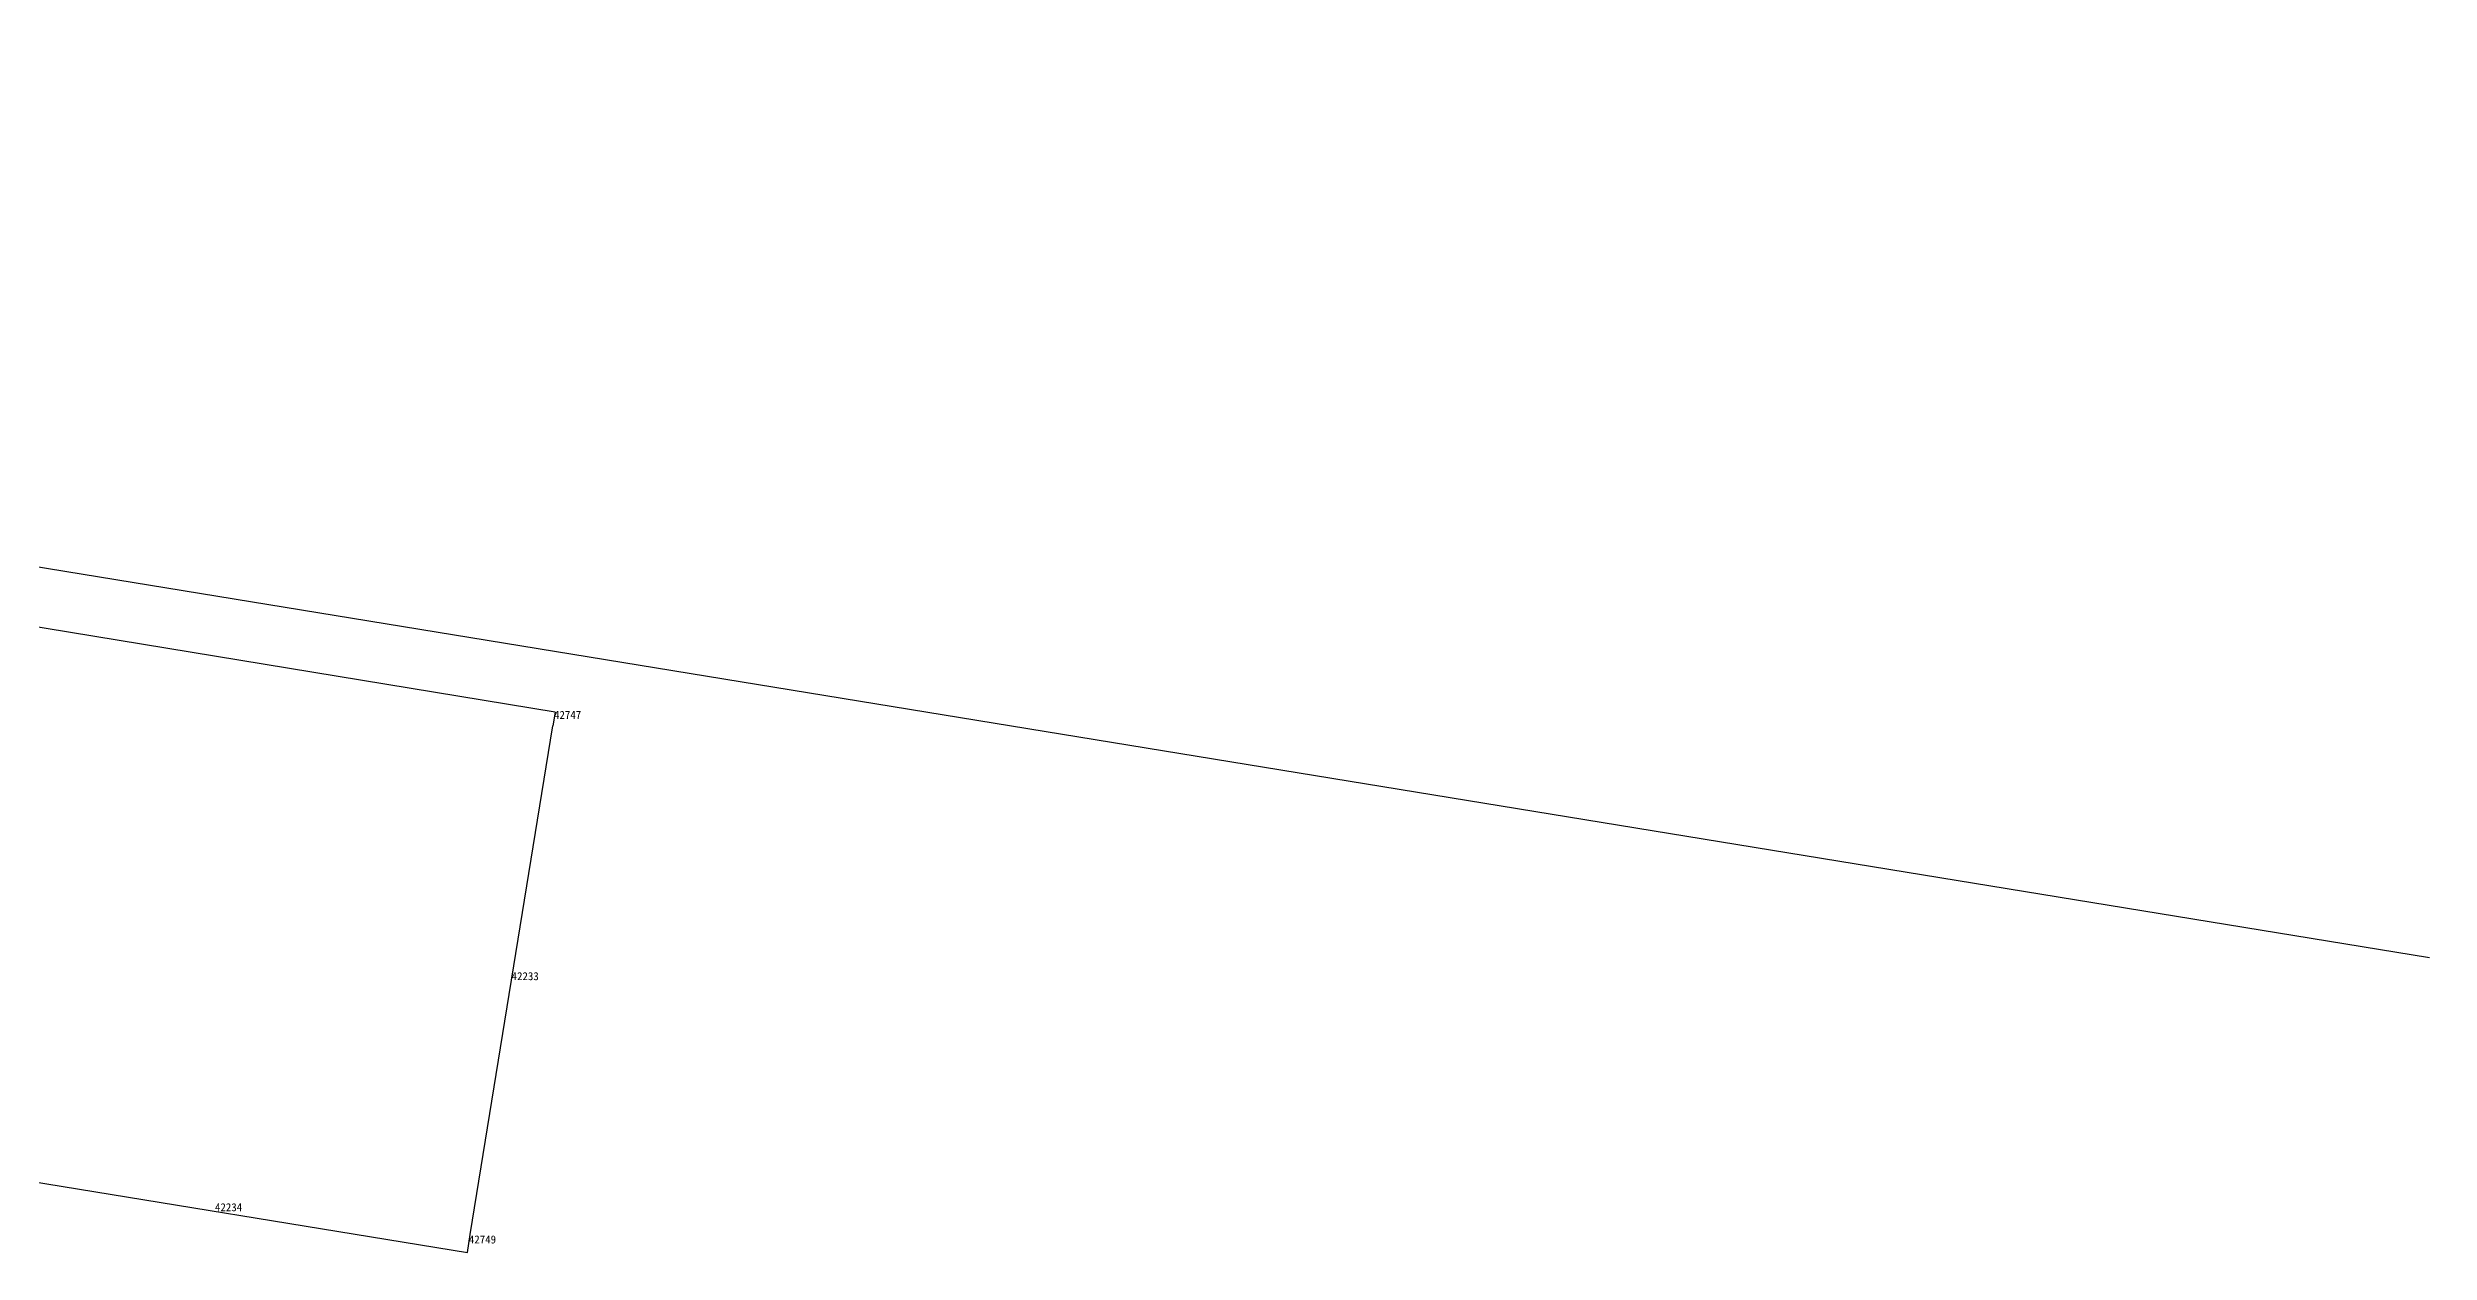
# Model space of a CAD drawing. Header units: millimetres. Extents: x -1665 to 702, y -2590 to 196.
# Drawn here: x -191 to 702, y -1845 to -1393 of the extents above; entities that cross this region are included whole.
import ezdxf

# ---------------------------------------------------------------- set-up
doc = ezdxf.new("R2010")
doc.units = ezdxf.units.MM
doc.layers.add('HD', color=153, linetype='Continuous', true_color=0x5890e1)
doc.styles.get("Standard").update_dxf_attribs({"font": ''})
doc.styles.get('Standard').set_extended_font_data('SimSun')

msp = doc.modelspace()

# ---------------------------------------------------------------- linework, layer by layer
at = {"layer": 'HD'}
for p, q in [((701.8, -1734.31, -100), (-1386.35, -1393.25, -100)), ((-0.8, -1642.25, -94), (-1401.7, -1412.43, -94)), ((-0.8, -1642.25, -94), (-1.62, -1647.32, -94)), ((-32.59, -1838.02, -100), (-1.62, -1647.32, -94)), ((-222.92, -1813.86, -100), (-33.67, -1844.66, -100)), ((-33.67, -1844.66, -100), (-32.59, -1838.02, -100))]:
    msp.add_line(p, q, dxfattribs=at)

# ---------------------------------------------------------------- texts
at = {"layer": 'HD', "color": 0}
for s, p in [('42747', (-1.21, -1644.78, -94)), ('42233', (-17.11, -1742.67, -97)), ('42234', (-128.3, -1829.26, -100)), ('42749', (-33.13, -1841.34, -100))]:
    msp.add_text(s, height=3, dxfattribs=at).set_placement(p)

doc.saveas('drawing.dxf')
